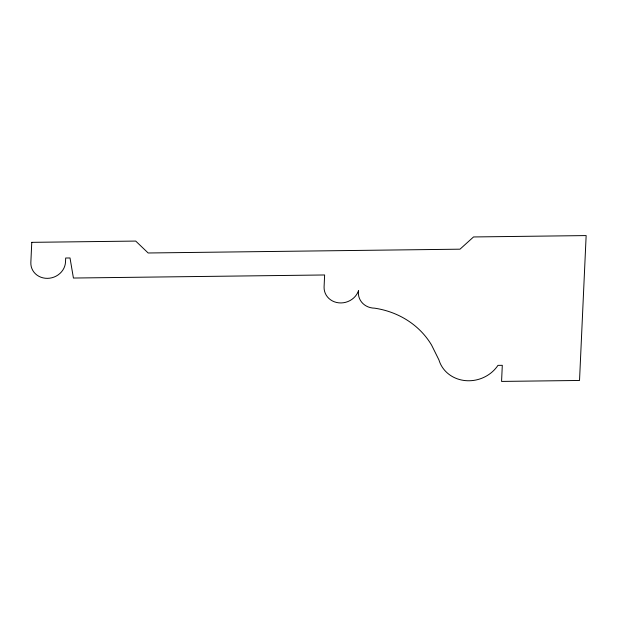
<?xml version="1.0" encoding="UTF-8"?>
<svg xmlns="http://www.w3.org/2000/svg" width="617" height="617" viewBox="0 0 617 617"><rect width="100%" height="100%" fill="white"/><g stroke="black" fill="none" stroke-linecap="round" stroke-linejoin="round"><path stroke-width="0.93" d="M31.768 242.342L30.85 262.464A17.492 15.942 -18.4 0 0 47.44 278.352A17.492 15.942 -18.4 0 0 65.502 262.04L65.68 258.014L70.014 257.968L73.423 278.036L324.627 274.974L324.079 287.044A17.8 16.227 -18.4 0 0 338.787 302.839A17.8 16.227 -18.4 0 0 358.539 290.646A17.546 15.996 -18.4 0 0 374.588 308.168A85.748 78.151 -18.4 0 1 431.584 345.096L438.942 359.927A32.932 30.017 -18.4 0 0 465.473 380.62A32.932 30.017 -18.4 0 0 497.965 365.372L502.3 365.318L501.567 381.422L579.525 380.465L586.15 235.578L473.54 236.951L459.997 249.183L148.157 252.985L135.717 241.077L31.768 242.342"/></g></svg>
